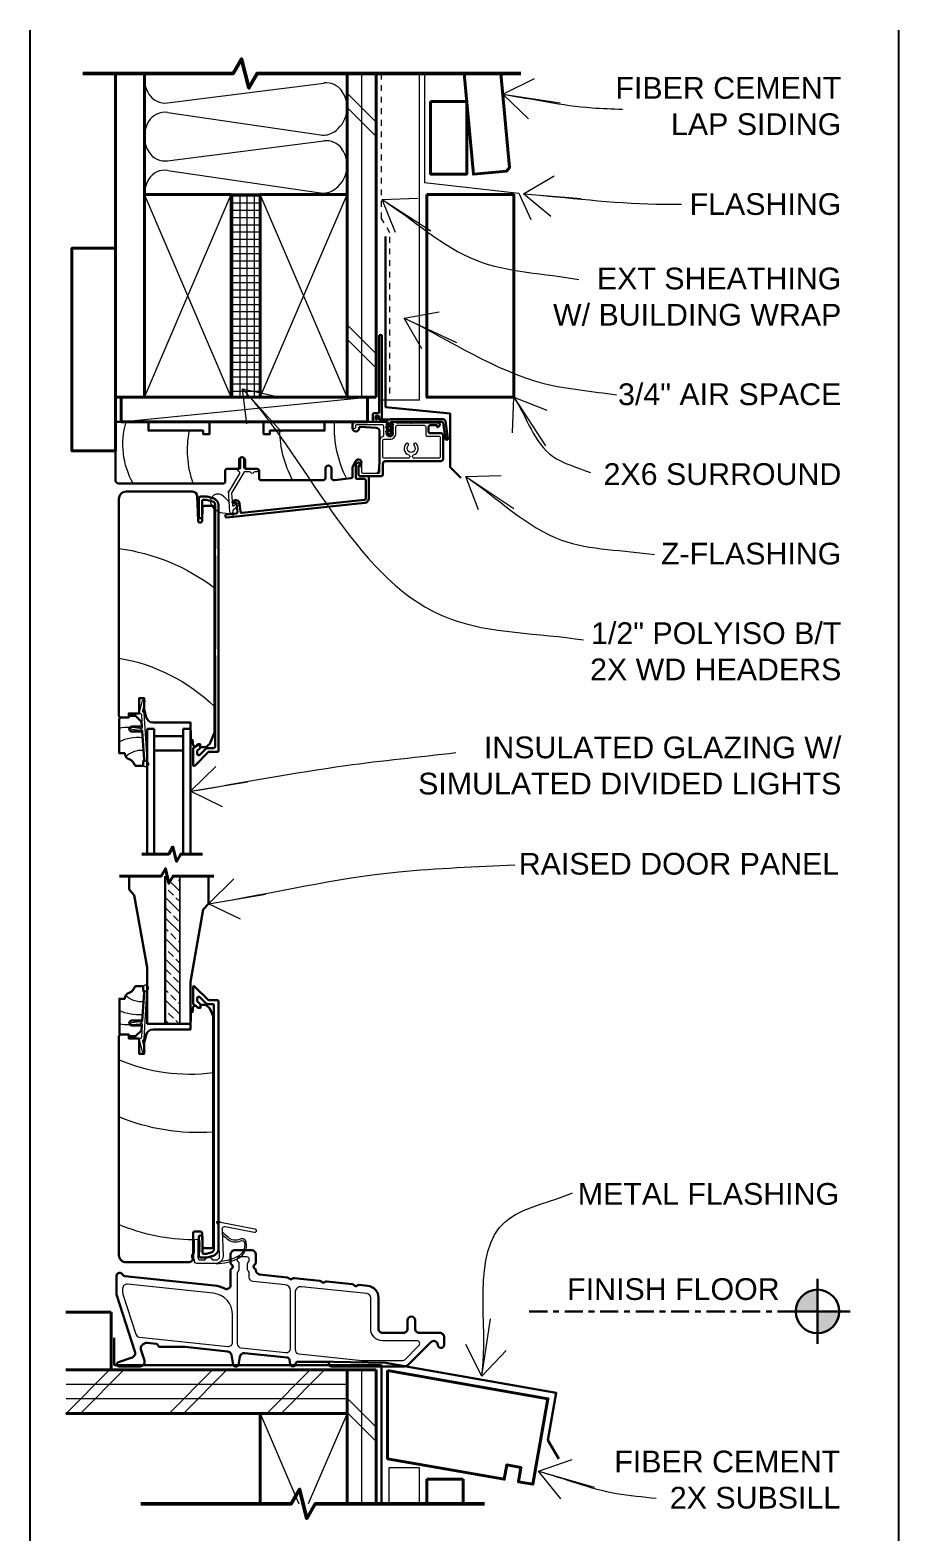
# Model space of a CAD drawing. Header units: inches. Extents: x -4969 to 16721, y 2489 to 24693.
# Drawn here: x 5220 to 5235, y 3840.95 to 3866.87 of the extents above; entities that cross this region are included whole.
import ezdxf

# ---------------------------------------------------------------- set-up
doc = ezdxf.new("R2010")
doc.units = ezdxf.units.IN
doc.header["$MEASUREMENT"] = 0
doc.linetypes.add('CENTER', pattern=[2, 1.25, -0.25, 0.25, -0.25])
doc.linetypes.add('HIDDEN', pattern=[0.375, 0.25, -0.125])
doc.layers.get('0').update_dxf_attribs({"lineweight": 5})
doc.layers.add('0-NPLT', color=1, linetype='Continuous', plot=False)
for name, color, linetype, lineweight in [('1', 1, 'Continuous', 9), ('2', 6, 'Continuous', 20), ('3', 3, 'Continuous', 30), ('4', 2, 'Continuous', 40), ('5', 4, 'Continuous', 50), ('A-TEXTx', 7, 'Continuous', 20)]:
    doc.layers.add(name, color=color, linetype=linetype, lineweight=lineweight)
doc.styles.get("Standard").update_dxf_attribs({"font": 'Arial.ttf'})
doc.dimstyles.get("Standard").update_dxf_attribs({"dimtxt": 3, "dimasz": 2, "dimexe": 0.03125, "dimexo": 0.0625, "dimgap": 0.03125, "dimtad": 0, "dimtoh": 1, "dimdec": 4, "dimlfac": 0.99985, "dimzin": 0, "dimdsep": 46, "dimlunit": 4, "dimtxsty": 'Standard', "dimblk": 'ARCHTICK', "dimblk1": 'ARCHTICK', "dimblk2": 'ARCHTICK', "dimcen": 0.09, "dimclrt": 256, "dimadec": 0, "dimazin": 0, "dimtfac": 1, "dimtdec": 4, "dimtofl": 0, "dimtmove": 0, "dimatfit": 3, "dimfxl": 1, "dimtolj": 1, "dimtzin": 0, "dimarcsym": 0})

# ---------------------------------------------------------------- blocks, each defined once
blk = doc.blocks.new('DOOR sill marvin')
at = {"layer": '1'}
for p, q in [((5209.654, 4525.928), (5209.654, 4528.48)), ((5209.654, 4528.216), (5209.904, 4528.466)), ((5209.654, 4528.393), (5209.675, 4528.413)), ((5209.719, 4528.458), (5209.742, 4528.48)), ((5209.763, 4528.148), (5209.852, 4528.237)), ((5209.896, 4528.281), (5209.904, 4528.289)), ((5209.654, 4527.862), (5209.904, 4528.112)), ((5209.654, 4528.039), (5209.719, 4528.104)), ((5209.654, 4527.509), (5209.904, 4527.758)), ((5209.675, 4527.706), (5209.763, 4527.795)), ((5209.808, 4527.839), (5209.896, 4527.927)), ((5209.719, 4527.397), (5209.808, 4527.485)), ((5209.852, 4527.529), (5209.904, 4527.582)), ((5209.654, 4527.155), (5209.904, 4527.405)), ((5209.654, 4527.332), (5209.675, 4527.353)), ((5209.896, 4527.22), (5209.904, 4527.228)), ((5209.654, 4526.802), (5209.904, 4527.051)), ((5209.654, 4526.978), (5209.719, 4527.043)), ((5209.763, 4527.088), (5209.852, 4527.176)), ((5209.654, 4526.448), (5209.904, 4526.698)), ((5209.675, 4526.646), (5209.763, 4526.734)), ((5209.808, 4526.778), (5209.896, 4526.867)), ((5209.719, 4526.336), (5209.808, 4526.425)), ((5209.852, 4526.469), (5209.904, 4526.521)), ((5209.654, 4526.095), (5209.904, 4526.344)), ((5209.654, 4526.271), (5209.675, 4526.292)), ((5209.896, 4526.159), (5209.904, 4526.167)), ((5209.664, 4525.928), (5209.719, 4525.983)), ((5209.763, 4526.027), (5209.852, 4526.115)), ((5209.841, 4525.928), (5209.904, 4525.991))]:
    blk.add_line(p, q, dxfattribs=at)
for points in [[(5210.264, 4526.501), (5210.265, 4526.476, 1), (5210.225, 4526.474), (5210.224, 4526.498, -4.791288)], [(5209.026, 4521.792, -0.117027), (5208.641, 4521.883, -0.332154), (5208.505, 4522.155, -0.492199), (5208.611, 4522.21, 0.307207), (5208.818, 4522.243, -0.026721), (5208.921, 4522.33), (5208.919, 4522.28, 0.063854), (5208.839, 4522.222, -0.307207), (5208.599, 4522.183, 0.492199), (5208.535, 4522.15, 0.332154), (5208.655, 4521.91, 0.09131), (5208.942, 4521.826, 0.196232)]]:
    blk.add_lwpolyline(points, format="xyb", close=True, dxfattribs=at)
blk.add_lwpolyline([(5210.225, 4526.476, 0.020613), (5210.225, 4526.474), (5210.272, 4525.667, 0.329867), (5210.287, 4525.648), (5210.286, 4525.649, -0.381102), (5210.299, 4525.625), (5210.259, 4525.46, 1), (5210.298, 4525.451), (5210.347, 4525.654, 0.414214), (5210.332, 4525.678), (5210.326, 4525.68, -0.329867), (5210.31, 4525.698), (5210.298, 4525.915, -0.688575), (5210.332, 4525.931, 0.168246), (5210.344, 4525.925), (5210.474, 4525.91, 1), (5210.478, 4525.95), (5210.341, 4525.966, 0.195629), (5210.326, 4525.962, -0.602499), (5210.294, 4525.976), (5210.265, 4526.476, 0.020613), (5210.265, 4526.478), (5210.265, 4526.476)], format="xyb", dxfattribs=at)
for centre, radius, start, end in [((5210.312, 4526.708), 0.401, 265.1173, 313.3381), ((5210.366, 4526.84), 0.758, 264.5759, 295.8728), ((5210.566, 4526.368), 0.459, 263.1452, 286.5309), ((5209.484, 4528.157), 3.102, 262.5025, 293.1599), ((5209.329, 4527.672), 3.622, 266.0575, 292.3252), ((5209.404, 4525.548), 3.348, 270.3199, 292.8616)]:
    blk.add_arc(centre, radius, start, end, dxfattribs=at)
at = {"layer": '2'}
for p, q in [((5209.654, 4528.48), (5209.654, 4525.928)), ((5209.904, 4528.48), (5209.904, 4525.928))]:
    blk.add_line(p, q, dxfattribs=at)
for points in [[(5208.356, 4522.387, 1), (5208.367, 4522.328), (5208.869, 4522.426, -0.482343), (5208.922, 4522.38), (5208.906, 4521.916, 0.424475), (5209.026, 4521.792), (5209.356, 4521.792, 0.414214), (5209.401, 4521.837), (5209.401, 4521.853, -0.267949), (5209.406, 4521.861), (5209.441, 4521.882, 0.267949), (5209.446, 4521.89), (5209.446, 4521.94, 0.267949), (5209.441, 4521.949), (5209.406, 4521.969, -0.267949), (5209.401, 4521.978), (5209.401, 4522.183, 1), (5209.341, 4522.183), (5209.341, 4521.897, -0.414214), (5209.296, 4521.852), (5209.222, 4521.852, -0.311952), (5209.212, 4521.858, 0.691164), (5209.095, 4521.858, -0.311952), (5209.086, 4521.852), (5209.026, 4521.852, -0.424475), (5208.966, 4521.914), (5208.986, 4522.472), (5208.985, 4522.454), (5209.015, 4522.498, 0.668179), (5209.005, 4522.514), (5208.95, 4522.503, -0.482343), (5208.986, 4522.472, 0.482343), (5208.95, 4522.503)], [(5208.661, 4521.866), (5208.661, 4521.847, -0.222434), (5208.646, 4521.817, 0.222434), (5208.632, 4521.786), (5208.632, 4521.689, 0.222434), (5208.646, 4521.658, -0.222434), (5208.661, 4521.627), (5208.661, 4520.409, -0.383864), (5208.594, 4520.335), (5207.824, 4520.254, -0.445229), (5207.741, 4520.329), (5207.741, 4521.321, -0.383864), (5207.831, 4521.42), (5208.386, 4521.479, 0.383864), (5208.453, 4521.553), (5208.453, 4521.627, -0.222434), (5208.468, 4521.658, 0.222434), (5208.482, 4521.689), (5208.482, 4521.786, 0.222434), (5208.468, 4521.817, -0.222434), (5208.453, 4521.847), (5208.453, 4521.866, -0.414214), (5208.493, 4521.906), (5208.621, 4521.906, -0.414214)], [(5207.661, 4521.291), (5207.661, 4520.304, -0.383864), (5207.594, 4520.23), (5206.51, 4520.116), (5205.804, 4520.116, -0.198912), (5205.768, 4520.131), (5205.526, 4520.373, -0.668179), (5205.561, 4520.458), (5206.152, 4520.458, 0.414214), (5206.357, 4520.663), (5206.357, 4521.198, -0.383864), (5206.424, 4521.272), (5207.551, 4521.391, -0.445229)], [(5209.077, 4521.278), (5210.557, 4521.434, -0.445229), (5210.639, 4521.359), (5210.639, 4521.282, -0.078702), (5210.636, 4521.259), (5210.412, 4520.571, -0.296213), (5210.349, 4520.519), (5208.824, 4520.359, -0.445229), (5208.741, 4520.434), (5208.741, 4520.905, -0.383864)]]:
    blk.add_lwpolyline(points, format="xyb", close=True, dxfattribs=at)
at = {"layer": '3'}
for p, q in [((5209.155, 4527.998), (5209.155, 4528.48)), ((5209.904, 4525.928), (5209.904, 4528.48)), ((5210.529, 4528.245), (5210.438, 4528.151)), ((5210.529, 4528.48), (5210.529, 4528.245)), ((5209.249, 4527.904), (5209.155, 4527.998)), ((5210.438, 4528.151), (5210.218, 4526.902)), ((5209.467, 4526.655), (5209.249, 4527.904)), ((5210.218, 4526.902), (5210.218, 4525.928)), ((5209.467, 4525.928), (5209.467, 4526.655)), ((5209.654, 4525.928), (5209.467, 4525.928)), ((5209.904, 4525.928), (5209.654, 4525.928)), ((5210.218, 4525.928), (5209.904, 4525.928))]:
    blk.add_line(p, q, dxfattribs=at)
for points in [[(5209.063, 4524.537), (5209.063, 4526.243, -0.414214), (5209.09, 4526.27), (5209.165, 4526.27, 0.098491), (5209.189, 4526.275, 0.096914), (5209.21, 4526.289), (5209.307, 4526.386, -0.668179), (5209.353, 4526.367), (5209.353, 4526.33, -0.198912), (5209.345, 4526.311), (5209.303, 4526.269, 0.198912), (5209.298, 4526.258), (5209.298, 4526.22, 0.271292), (5209.306, 4526.206, 0.26128), (5209.322, 4526.206), (5209.41, 4526.26, 0.26128), (5209.423, 4526.283), (5209.423, 4526.563, 0.668179), (5209.396, 4526.574), (5209.157, 4526.335), (5209.001, 4526.335, 0.414214), (5208.985, 4526.319), (5208.985, 4524.537)], [(5210.704, 4524.537), (5210.704, 4525.723, 0.213687), (5210.657, 4525.744), (5210.532, 4525.744), (5210.532, 4525.674), (5210.353, 4525.674), (5210.353, 4525.408), (5210.268, 4525.408), (5210.268, 4525.605), (5210.236, 4525.734, 0.344328), (5210.115, 4525.829), (5209.47, 4525.829), (5209.461, 4526.11), (5209.429, 4526.142), (5209.426, 4526.205, 0.773434), (5209.356, 4526.221, -0.281456), (5209.329, 4526.204), (5209.298, 4526.204), (5209.298, 4526.254), (5209.204, 4526.254), (5209.135, 4526.195), (5209.079, 4526.062), (5209.079, 4524.537)], [(5208.985, 4524.537), (5208.985, 4522.047, 0.339454), (5209.078, 4521.926), (5209.186, 4521.897), (5209.295, 4521.897, 0.414214), (5209.322, 4521.924), (5209.322, 4521.99), (5209.312, 4522), (5209.322, 4522.01), (5209.312, 4522.02), (5209.322, 4522.03), (5209.312, 4522.04), (5209.322, 4522.05), (5209.312, 4522.06), (5209.322, 4522.07), (5209.312, 4522.08), (5209.322, 4522.09), (5209.312, 4522.1), (5209.322, 4522.11), (5209.312, 4522.12), (5209.322, 4522.13), (5209.312, 4522.14), (5209.322, 4522.15), (5209.312, 4522.16), (5209.322, 4522.17), (5209.312, 4522.18), (5209.322, 4522.19), (5209.322, 4522.256, 0.414214), (5209.306, 4522.272), (5209.278, 4522.272, 0.414214), (5209.262, 4522.256), (5209.262, 4521.984, -0.414214), (5209.235, 4521.957), (5209.194, 4521.957), (5209.11, 4521.98, -0.339454), (5209.063, 4522.041), (5209.063, 4524.537)], [(5209.079, 4524.537), (5209.079, 4522.087, 0.414214), (5209.11, 4522.056), (5209.229, 4522.056, 0.404026), (5209.26, 4522.086), (5209.268, 4522.316, -0.404026), (5209.299, 4522.346), (5209.391, 4522.346, -0.414214), (5209.422, 4522.315), (5209.422, 4521.89, 0.414214), (5209.5, 4521.812), (5210.579, 4521.812, 0.414214), (5210.704, 4521.937), (5210.704, 4524.537)]]:
    blk.add_lwpolyline(points, format="xyb", dxfattribs=at)
for points in [[(5210.649, 4525.744, 0.216043), (5210.696, 4525.765), (5210.696, 4526.36), (5210.603, 4526.36, 0.328318), (5210.526, 4526.465, -0.213304), (5210.429, 4526.566, 0.316251), (5210.41, 4526.579), (5210.284, 4526.579), (5210.284, 4526.507, -0.188551), (5210.276, 4526.486, 0.206686), (5210.267, 4526.463), (5210.301, 4525.985), (5210.482, 4525.985, -1), (5210.482, 4525.9), (5210.307, 4525.9), (5210.313, 4525.815), (5210.415, 4525.713), (5210.532, 4525.713), (5210.532, 4525.744)], [(5208.696, 4522.021), (5208.418, 4522.021, 0.414214), (5208.338, 4521.941), (5208.338, 4521.807, 0.267949), (5208.361, 4521.768, -0.57735), (5208.361, 4521.707, 0.258166), (5208.338, 4521.67, -0.373402), (5208.276, 4521.603), (5207.797, 4521.552, 0.21488), (5207.765, 4521.534, -0.450564), (5207.713, 4521.528, 0.21488), (5207.678, 4521.54), (5207.236, 4521.493, 0.21488), (5207.204, 4521.475, -0.450564), (5207.152, 4521.469, 0.21488), (5207.117, 4521.481), (5206.675, 4521.434, 0.21488), (5206.643, 4521.416, -0.450564), (5206.591, 4521.41, 0.21488), (5206.556, 4521.422), (5206.41, 4521.407, 0.383864), (5206.222, 4521.198), (5206.222, 4520.663, -0.414214), (5206.152, 4520.593), (5205.793, 4520.593, -0.414214), (5205.723, 4520.663), (5205.723, 4520.808, 1), (5205.588, 4520.808), (5205.588, 4520.663, -0.414214), (5205.518, 4520.593), (5205.168, 4520.593, 0.414214), (5205.088, 4520.513), (5205.088, 4520.388, 0.980192), (5205.198, 4520.386, -0.653806), (5205.318, 4520.433), (5205.708, 4520.043, 0.198912), (5205.773, 4520.016), (5207.035, 4520.016, 0.406535), (5207.075, 4520.055, -0.406535), (5207.115, 4520.094), (5207.615, 4520.094, -0.406535), (5207.655, 4520.055, 0.451101), (5207.701, 4520.016, 0.407212), (5207.747, 4520.049), (5207.761, 4520.133, -0.334595), (5207.797, 4520.166), (5208.534, 4520.243, -0.39391), (5208.616, 4520.182), (5208.641, 4520.042, 0.36397), (5208.672, 4520.016), (5208.699, 4520.016, 0.36397), (5208.731, 4520.042), (5208.761, 4520.212, -0.334595), (5208.827, 4520.274), (5209.559, 4520.351), (5209.989, 4520.351, 0.316201), (5210.027, 4520.377, -0.287633), (5210.06, 4520.404), (5210.215, 4520.42, -0.542956), (5210.321, 4520.289), (5210.264, 4520.114, 0.509525), (5210.335, 4520.016), (5210.701, 4520.016, 0.854081), (5210.713, 4520.089), (5210.49, 4520.162, -0.198912), (5210.431, 4520.211, -0.198912), (5210.426, 4520.274), (5210.741, 4521.241, 0.078702), (5210.744, 4521.266), (5210.744, 4521.576, 0.7981), (5210.64, 4521.6, -0.260357), (5210.604, 4521.574), (5209.062, 4521.412, 0.09516), (5208.878, 4521.357, -0.564297), (5208.776, 4521.418), (5208.776, 4521.668, 0.267949), (5208.753, 4521.707, -0.57735), (5208.753, 4521.768, 0.267949), (5208.776, 4521.807), (5208.776, 4521.941, 0.414214)]]:
    blk.add_lwpolyline(points, format="xyb", close=True, dxfattribs=at)
blk = doc.blocks.new('DOOR header marvin')
at = {"layer": '1'}
for points in [[(5206.562, 4548.096, 0.57735), (5206.547, 4548.104), (5206.524, 4548.091, 0.267949), (5206.512, 4548.07)], [(5210.474, 4543.597), (5210.34, 4543.581, 0.168246), (5210.328, 4543.576, -0.688575), (5210.294, 4543.591), (5210.307, 4543.808, -0.329867), (5210.322, 4543.826), (5210.329, 4543.828, 0.414214), (5210.343, 4543.852), (5210.294, 4544.056, 1), (5210.255, 4544.046), (5210.295, 4543.881, -0.381102), (5210.283, 4543.858), (5210.283, 4543.858, 0.329867), (5210.268, 4543.84), (5210.221, 4543.032, 0.020613), (5210.221, 4543.031)], [(5210.261, 4543.03), (5210.261, 4543.029, 0.020613), (5210.262, 4543.03), (5210.29, 4543.53, -0.602499), (5210.323, 4543.545, 0.195629), (5210.337, 4543.541), (5210.475, 4543.557, 1), (5210.47, 4543.597)]]:
    blk.add_lwpolyline(points, format="xyb", dxfattribs=at)
blk.add_lwpolyline([(5210.26, 4543.006), (5210.261, 4543.03, -1), (5210.222, 4543.032), (5210.221, 4543.031), (5210.22, 4543.008, 4.791288)], format="xyb", close=True, dxfattribs=at)
for centre, radius, start, end in [((5205.061, 4548.764), 1.919, 332.728, 3.0217), ((5206.08, 4548.739), 1.843, 331.606, 359.2515), ((5207.818, 4548.374), 1.698, 340.3434, 11.5906), ((5209.261, 4548.477), 1.37, 330.5087, 16.4415), ((5211.157, 4543.234), 3.477, 97.5482, 127.2696), ((5211.218, 4541.72), 3.112, 99.5634, 134.1075), ((5210.562, 4543.139), 0.459, 73.4691, 96.8548), ((5210.362, 4542.666), 0.758, 64.1272, 95.4241), ((5210.309, 4542.799), 0.401, 46.6619, 94.8827)]:
    blk.add_arc(centre, radius, start, end, dxfattribs=at)
at = {"layer": '2'}
blk.add_lwpolyline([(5205.919, 4548.783, 0.414214), (5205.894, 4548.808), (5205.429, 4548.808, 0.414214), (5205.404, 4548.783), (5205.404, 4548.645, -0.414214), (5205.379, 4548.62), (5205.179, 4548.62, 0.414214), (5205.154, 4548.595), (5205.154, 4548.265, 0.414214), (5205.179, 4548.24), (5205.605, 4548.24, 0.414214), (5205.63, 4548.265), (5205.63, 4548.271, 0.315168), (5205.614, 4548.295, -0.547927), (5205.569, 4548.494, -1), (5205.605, 4548.458, 2.408577), (5205.705, 4548.458, -1), (5205.741, 4548.494, -0.547927), (5205.696, 4548.295, 0.315168), (5205.68, 4548.271), (5205.68, 4548.265, 0.414214), (5205.705, 4548.24), (5206.12, 4548.24, 0.414214), (5206.145, 4548.265), (5206.145, 4548.543, 0.414214), (5206.12, 4548.568), (5206.024, 4548.568, -0.414214), (5205.919, 4548.673)], format="xyb", close=True, dxfattribs=at)
for points in [[(5206.512, 4548.162), (5206.512, 4548.006, -0.414214), (5206.487, 4547.981), (5206.22, 4547.981, -0.414214), (5206.195, 4548.006), (5206.195, 4548.543, 0.31589), (5206.145, 4548.613, -0.31589), (5206.129, 4548.637), (5206.129, 4548.793, -0.414214), (5206.154, 4548.818), (5206.592, 4548.818, -0.414214), (5206.617, 4548.793), (5206.617, 4548.772, 1), (5206.667, 4548.772)], [(5208.521, 4548.055, 0.414214), (5208.546, 4548.08), (5208.546, 4548.226)], [(5208.804, 4547.633, 0.151687), (5208.793, 4547.676), (5208.613, 4547.975, -0.510798), (5208.626, 4548.005, 0.894123), (5208.621, 4548.055, -0.414214), (5208.596, 4548.08), (5208.596, 4548.226)], [(5208.321, 4548.055, 1), (5208.321, 4548.005), (5208.352, 4548.005, -0.298217), (5208.375, 4547.99, 0.654654), (5208.42, 4547.99, -0.298217), (5208.443, 4548.005), (5208.523, 4548.005, -0.263144), (5208.545, 4547.992), (5208.751, 4547.65, -0.151687), (5208.754, 4547.636), (5208.742, 4547.429, -0.614608), (5208.717, 4547.418), (5208.665, 4547.462, 1), (5208.633, 4547.423), (5208.726, 4547.345, -0.238691), (5208.735, 4547.325), (5208.734, 4547.311, 1), (5208.784, 4547.308), (5208.807, 4547.678)], [(5208.745, 4547.289, 0.390559), (5208.738, 4547.288), (5208.724, 4547.271, 1), (5208.739, 4547.258), (5208.751, 4547.272, -0.193018), (5208.754, 4547.274), (5208.904, 4547.291, 0.280166), (5209.108, 4547.449, 0.819918), (5208.893, 4547.584), (5208.804, 4547.491, -0.700208), (5208.796, 4547.495)]]:
    blk.add_lwpolyline(points, format="xyb", dxfattribs=at)
at = {"layer": '3'}
for p, q in [((5209.464, 4543.568), (5209.589, 4543.568)), ((5209.464, 4543.568), (5209.464, 4541.411)), ((5209.589, 4543.568), (5209.589, 4541.411)), ((5210.089, 4543.568), (5210.214, 4543.568)), ((5210.089, 4543.568), (5210.089, 4541.411)), ((5210.214, 4543.568), (5210.214, 4541.411)), ((5210.089, 4543.443), (5209.589, 4543.443)), ((5210.089, 4543.193), (5209.589, 4543.193))]:
    blk.add_line(p, q, dxfattribs=at)
for points in [[(5206.013, 4548.913), (5205.105, 4548.913, 0.373886), (5205.065, 4548.878), (5205.023, 4548.579, 0.996678), (5205.063, 4548.574), (5205.104, 4548.851, -0.371985), (5205.124, 4548.868), (5205.993, 4548.868, -0.414214), (5206.013, 4548.848), (5206.013, 4548.773), (5205.994, 4548.787, 0.999976), (5205.982, 4548.77), (5206.013, 4548.745), (5206.013, 4548.693), (5205.994, 4548.707, 1.000062), (5205.982, 4548.69), (5206.013, 4548.669), (5206.013, 4548.665, 1), (5206.053, 4548.665), (5206.053, 4548.669), (5206.084, 4548.69, 0.999976), (5206.072, 4548.707), (5206.053, 4548.693), (5206.053, 4548.749), (5206.084, 4548.77, 0.999976), (5206.072, 4548.787), (5206.053, 4548.773), (5206.053, 4548.848, -0.414214), (5206.073, 4548.868), (5206.277, 4548.868, 0.435034), (5206.318, 4548.912), (5206.318, 4548.996, 0.418378), (5206.296, 4549.018), (5206.23, 4549.018, -0.42655), (5206.208, 4549.04), (5206.208, 4550.345, 1), (5206.163, 4550.345), (5206.163, 4548.918), (5206.178, 4548.909), (5206.203, 4548.924), (5206.208, 4548.932), (5206.208, 4548.951, -0.359982), (5206.227, 4548.973), (5206.253, 4548.973, -0.356392), (5206.273, 4548.952), (5206.273, 4548.918), (5206.263, 4548.908), (5206.248, 4548.908), (5206.248, 4548.958), (5206.233, 4548.966), (5206.213, 4548.955, 0.267308), (5206.208, 4548.932), (5206.208, 4548.908), (5206.013, 4548.908)], [(5210.646, 4543.763, -0.216043), (5210.693, 4543.741), (5210.693, 4543.146), (5210.599, 4543.146, -0.328318), (5210.522, 4543.042, 0.213304), (5210.425, 4542.941, -0.316251), (5210.406, 4542.928), (5210.28, 4542.928), (5210.28, 4542.999, 0.188551), (5210.272, 4543.021, -0.206686), (5210.264, 4543.044), (5210.297, 4543.521), (5210.478, 4543.521, 1), (5210.478, 4543.606), (5210.303, 4543.606), (5210.309, 4543.691), (5210.411, 4543.794), (5210.529, 4543.794), (5210.529, 4543.763)]]:
    blk.add_lwpolyline(points, format="xyb", close=True, dxfattribs=at)
for points in [[(5206.667, 4548.818, 0.414214), (5206.617, 4548.868), (5206.099, 4548.868, 0.215294), (5206.087, 4548.862), (5206.073, 4548.846, 0.403861), (5206.074, 4548.824, -0.430124), (5206.074, 4548.8, 0.429917), (5206.074, 4548.777, -0.429917), (5206.074, 4548.754, 0.429917), (5206.074, 4548.731, -0.429917), (5206.074, 4548.707, 0.429917), (5206.074, 4548.684, -0.20585), (5206.079, 4548.673, -1), (5205.969, 4548.673, -0.20585), (5205.973, 4548.684, 0.429917), (5205.973, 4548.707, -0.429917), (5205.973, 4548.731, 0.429917), (5205.973, 4548.754, -0.429917), (5205.973, 4548.777, 0.429917), (5205.973, 4548.8, -0.430124), (5205.973, 4548.824, 0.403861), (5205.975, 4548.846), (5205.96, 4548.862, 0.215294), (5205.948, 4548.868), (5205.919, 4548.868), (5205.919, 4548.858), (5205.665, 4548.858, -1), (5205.645, 4548.858), (5205.197, 4548.858, 0.676155), (5205.171, 4548.792), (5205.193, 4548.776, 0.618819), (5205.209, 4548.784), (5205.209, 4548.808), (5205.329, 4548.808, -0.414214), (5205.354, 4548.783), (5205.354, 4548.695, -0.414214), (5205.329, 4548.67), (5205.142, 4548.67, 0.414214), (5205.104, 4548.632), (5205.104, 4548.227, 0.414214), (5205.142, 4548.19), (5206.095, 4548.19, -0.414214), (5206.145, 4548.14), (5206.145, 4547.956, 0.414214), (5206.17, 4547.931), (5206.537, 4547.931, 0.414214), (5206.562, 4547.956)], [(5208.49, 4548.055, 0.414214), (5208.521, 4548.086), (5208.521, 4548.205, -1), (5208.626, 4548.205), (5208.626, 4548.086, 0.414214), (5208.657, 4548.055), (5208.835, 4548.055, -0.414214), (5208.866, 4548.024), (5208.866, 4547.834, 0.414214), (5208.897, 4547.803), (5210.699, 4547.803, 0.414214), (5210.761, 4547.865), (5210.761, 4548.865), (5210.191, 4548.865), (5210.191, 4548.715), (5209.246, 4548.715), (5209.246, 4548.655), (5209.136, 4548.655), (5209.136, 4548.865), (5208.204, 4548.865), (5208.204, 4548.655), (5208.094, 4548.655), (5208.094, 4548.715), (5207.149, 4548.715), (5207.149, 4548.865), (5206.667, 4548.865), (5206.667, 4548.759, -1), (5206.555, 4548.759), (5206.555, 4548.763, 0.431578), (5206.538, 4548.779), (5206.257, 4548.762, 0.39706), (5206.199, 4548.7), (5206.199, 4548.178, 0.02182), (5206.199, 4548.172), (5206.213, 4548.009, 0.388879), (5206.244, 4547.981)], [(5208.521, 4548.055), (5208.312, 4548.055, 0.414214), (5208.281, 4548.024), (5208.281, 4547.894, -0.414214), (5208.25, 4547.863), (5207.166, 4547.863, -0.414214), (5207.135, 4547.894), (5207.135, 4548.06, 1), (5207.03, 4548.06), (5207.03, 4547.894, -0.414214), (5206.998, 4547.863), (5206.977, 4547.863, -0.026186), (5206.974, 4547.863), (5206.695, 4547.892, -0.383864), (5206.668, 4547.923), (5206.668, 4548.071, 0.108103), (5206.665, 4548.084), (5206.618, 4548.185, 0.804886), (5206.512, 4548.162)], [(5206.412, 4547.931, 0.414214), (5206.387, 4547.906), (5206.387, 4547.543, 0.383864), (5206.454, 4547.468), (5208.838, 4547.217, 1), (5208.843, 4547.267), (5208.675, 4547.285, -0.414214), (5208.653, 4547.312), (5208.668, 4547.454, -0.69108), (5208.713, 4547.466, 1.0874), (5208.736, 4547.485), (5208.724, 4547.497, 0.630953), (5208.618, 4547.459), (5208.603, 4547.318, -0.414214), (5208.576, 4547.295), (5206.459, 4547.518, -0.383864), (5206.437, 4547.543), (5206.437, 4547.856, -0.414214), (5206.462, 4547.881), (5206.587, 4547.881, 0.414214), (5206.612, 4547.906), (5206.612, 4548.11, 0.273442), (5206.58, 4548.163, 0.333757), (5206.551, 4548.158), (5206.529, 4548.137, 0.668179), (5206.537, 4548.12), (5206.552, 4548.12, -0.414214), (5206.562, 4548.11), (5206.562, 4547.956)], [(5209.295, 4543.303), (5209.295, 4543.249, 0.198912), (5209.299, 4543.237), (5209.342, 4543.195, -0.198912), (5209.35, 4543.176), (5209.35, 4543.139, -0.668179), (5209.304, 4543.12), (5209.206, 4543.218, 0.198912), (5209.162, 4543.236), (5209.064, 4543.236, -0.414214), (5209.037, 4543.263), (5209.037, 4544.823), (5209.045, 4544.823), (5209.045, 4544.948), (5209.037, 4544.948), (5209.037, 4546.554), (5209.045, 4546.554), (5209.045, 4546.679), (5209.037, 4546.679), (5209.037, 4547.432, -0.339454), (5209.083, 4547.493), (5209.19, 4547.522), (5209.237, 4547.522, -0.414214), (5209.264, 4547.495), (5209.264, 4547.218, 0.414214), (5209.28, 4547.202), (5209.303, 4547.202, 0.414214), (5209.319, 4547.218), (5209.319, 4547.55, 0.414214), (5209.292, 4547.577), (5209.183, 4547.577), (5209.074, 4547.548, 0.339454), (5208.982, 4547.427), (5208.982, 4543.187, 0.414214), (5208.998, 4543.171), (5209.154, 4543.171), (5209.392, 4542.932, 0.668179), (5209.42, 4542.944), (5209.42, 4543.224, 0.26128), (5209.407, 4543.247), (5209.319, 4543.3, 0.58569), (5209.295, 4543.287)], [(5209.295, 4543.303), (5209.325, 4543.303, -0.281456), (5209.353, 4543.286, 0.773434), (5209.423, 4543.301), (5209.425, 4543.365), (5209.457, 4543.397), (5209.467, 4543.678), (5210.111, 4543.678, 0.344328), (5210.232, 4543.772), (5210.265, 4543.902), (5210.265, 4544.099), (5210.35, 4544.099), (5210.35, 4543.833), (5210.529, 4543.833), (5210.529, 4543.763), (5210.654, 4543.763, 0.213687), (5210.701, 4543.784), (5210.701, 4547.537, 0.414214), (5210.576, 4547.662), (5209.427, 4547.662, 0.404026), (5209.349, 4547.586), (5209.334, 4547.158, -0.404026), (5209.303, 4547.128), (5209.294, 4547.128, -0.404026), (5209.263, 4547.158), (5209.255, 4547.388, 0.404026), (5209.224, 4547.418), (5209.083, 4547.418, 0.414214), (5209.052, 4547.387), (5209.052, 4543.503), (5209.131, 4543.311), (5209.201, 4543.253), (5209.295, 4543.253)]]:
    blk.add_lwpolyline(points, format="xyb", dxfattribs=at)
blk = doc.blocks.new('BATT Insulation 3.5 INCH')
at = {"layer": '1', "lineweight": 5}
for p, q in [((5135.376, 4545.107), (5138.072, 4545.45)), ((5135.381, 4544.942), (5138.018, 4544.555))]:
    blk.add_line(p, q, dxfattribs=at)
for centre, radius, start, end in [((5135.476, 4545.525), 0.5, 180, 212.078), ((5138.114, 4545.121), 0.333, 34.6182, 97.2678), ((5135.334, 4545.437), 0.333, 212.078, 277.2678), ((5137.976, 4545.025), 0.5, 302.5735, 34.6182), ((5135.333, 4544.613), 0.333, 81.6579, 148.5142), ((5135.476, 4544.525), 0.5, 148.5142, 180), ((5138.066, 4544.884), 0.333, 261.6579, 302.5735)]:
    blk.add_arc(centre, radius, start, end, dxfattribs=at)
blk = doc.blocks.new('Point')
at = {"lineweight": 0, "ltscale": 0.1}
h = blk.add_hatch(color=256, dxfattribs=at)
h.dxf.hatch_style = 1
h.paths.add_polyline_path([(-3.2903, 4.1654, 0.414214), (-3.3528, 4.1029), (-3.2903, 4.1029)])
h.paths.add_polyline_path([(-3.2903, 4.1029), (-3.2903, 4.0404, 0.414214), (-3.2278, 4.1029)])
at = {"layer": '3', "ltscale": 0.1}
for q in [(-3.2903, 4.1966), (-3.384, 4.1029), (-3.1965, 4.1029), (-3.2903, 4.0091)]:
    blk.add_line((-3.2903, 4.1029), q, dxfattribs=at)
blk.add_circle((-3.2903, 4.1029), 0.0625, dxfattribs=at)
blk = doc.blocks.new('_ArchTick')
at = {"color": 0, "linetype": 'ByBlock', "lineweight": 0, "const_width": 0.15}
blk.add_lwpolyline([(-0.5, -0.5), (0.5, 0.5)], dxfattribs=at)

msp = doc.modelspace()

# ---------------------------------------------------------------- hatches: boundary and pattern name
at = {"layer": '1', "ltscale": 0.25}
h = msp.add_hatch(dxfattribs=at)
h.set_pattern_fill('ANSI37', color=256, angle=45, style=0)
h.set_pattern_definition([(90, (4869, 1078.38685), (-0.125, 0), []), (180, (4869, 1078.38685), (0, -0.125), [])])
h.paths.add_polyline_path([(5223.9734483, 3860.5326651), (5223.9734483, 3864.0326651), (5223.4734483, 3864.0326651), (5223.4734483, 3860.5326651)])

# ---------------------------------------------------------------- linework, layer by layer
at = {"layer": '0-NPLT', "ltscale": 0.25}
for p, q in [((5220.0000785, 3824.8717732), (5220.0000785, 3866.8717732)), ((5235.0000785, 3824.8717732), (5235.0000785, 3866.8717732))]:
    msp.add_line(p, q, dxfattribs=at)
at = {"layer": '1'}
for p, q in [((5225.723195, 3866.1217732), (5225.7234483, 3860.5326651)), ((5226.7234483, 3860.4845107), (5226.7234483, 3866.1217732)), ((5225.9732465, 3865.284297), (5225.4732196, 3865.7842701)), ((5225.97326, 3865.034297), (5225.4732331, 3865.5342701)), ((5221.9734483, 3860.5326651), (5223.4734483, 3864.0326651)), ((5223.4734483, 3860.5326651), (5221.9734483, 3864.0326651)), ((5223.9734483, 3860.5326651), (5225.4734483, 3864.0326651)), ((5225.4734483, 3860.5326651), (5223.9734483, 3864.0326651)), ((5225.9734617, 3861.284297), (5225.4734348, 3861.7842701)), ((5225.9734752, 3861.034297), (5225.4734483, 3861.5342701)), ((5220.6222557, 3842.9922388), (5221.3721302, 3843.742194)), ((5220.8722423, 3842.9922388), (5221.6221302, 3843.7422074)), ((5222.3999907, 3842.9922388), (5223.1498652, 3843.742194)), ((5222.6499773, 3842.9922388), (5223.3998652, 3843.7422074)), ((5224.085091, 3842.9922388), (5224.8349655, 3843.742194)), ((5224.3350776, 3842.9922388), (5225.0849655, 3843.7422074)), ((5225.7231883, 3843.7422388), (5225.7232931, 3841.429907)), ((5225.4734483, 3843.4922388), (5220.6222557, 3843.4921371)), ((5225.4734483, 3843.2422388), (5220.6222557, 3843.2421371)), ((5225.9732465, 3842.7565393), (5225.4732196, 3843.2565124)), ((5225.97326, 3842.5065393), (5225.4732331, 3843.0065124)), ((5226.1922223, 3842.053034), (5226.1922223, 3841.429907)), ((5226.7234723, 3841.429907), (5226.7234723, 3842.053034))]:
    msp.add_line(p, q, dxfattribs=at)
at = {"layer": '1', "ltscale": 0.25}
for p, q in [((5226.7234483, 3860.4845107), (5226.0184483, 3860.4845107)), ((5223.9734483, 3842.9922388), (5224.643019, 3841.429907)), ((5225.4734483, 3842.9922388), (5224.8038775, 3841.429907)), ((5226.7234723, 3842.053034), (5226.1922223, 3842.053034))]:
    msp.add_line(p, q, dxfattribs=at)
at = {"layer": '2', "linetype": 'HIDDEN', "ltscale": 0.25}
msp.add_line((5226.0671983, 3863.6208171), (5226.0671983, 3866.1217732), dxfattribs=at)
at = {"layer": '2'}
msp.add_line((5221.5737507, 3860.109011), (5225.8237507, 3860.5326651), dxfattribs=at)
msp.add_lwpolyline([(5226.8094735, 3866.1217732), (5226.8094735, 3864.2374557), (5228.4359494, 3864.054127), (5228.6456832, 3863.6011777)], dxfattribs=at)
at = {"layer": '2', "linetype": 'HIDDEN', "ltscale": 0.25}
msp.add_lwpolyline([(5226.2124107, 3860.6004822), (5226.2124107, 3863.3693018), (5226.0671983, 3863.6208171)], dxfattribs=at)
at = {"layer": '3', "ltscale": 0.25}
for p, q in [((5223.9734483, 3864.0326651), (5223.4734483, 3864.0326651)), ((5221.4516523, 3843.8266033), (5221.4516523, 3844.296935)), ((5226.0672223, 3843.8266033), (5221.4516523, 3843.8266033)), ((5226.0672223, 3841.429907), (5226.0672223, 3843.8266033))]:
    msp.add_line(p, q, dxfattribs=at)
at = {"layer": '3', "linetype": 'CENTER', "ltscale": 0.25}
msp.add_line((5233.21762, 3844.7532507), (5228.5250593, 3844.7532507), dxfattribs=at)
at = {"layer": '3'}
msp.add_lwpolyline([(5226.1373818, 3863.3086214), (5226.1373818, 3860.3632739), (5227.2518006, 3860.2527724), (5227.2518006, 3859.3279752), (5227.43391, 3859.1430701)], dxfattribs=at)
at = {"layer": '3', "ltscale": 0.25}
msp.add_lwpolyline([(5224.9368055, 3843.8889556), (5226.1382885, 3843.8644506), (5229.0834757, 3843.3473672), (5228.9394339, 3842.5304656), (5229.1259126, 3842.2074749)], dxfattribs=at)
at = {"layer": '4'}
for p, q in [((5221.4734483, 3860.5326651), (5221.4734483, 3866.1217732)), ((5221.9734483, 3860.5326651), (5221.9734483, 3866.1217732)), ((5225.4734483, 3864.0326651), (5225.4734483, 3866.1217732)), ((5225.9734483, 3860.5326651), (5225.9734483, 3866.1217732)), ((5221.9734483, 3860.5326651), (5221.4734483, 3860.5326651)), ((5225.4734483, 3860.5326651), (5225.9734483, 3860.5326651)), ((5225.4734483, 3841.5049074), (5225.4734483, 3843.7422388)), ((5225.9734483, 3841.429907), (5225.9734483, 3843.5940155)), ((5225.9734723, 3841.429907), (5225.9734723, 3843.7422388)), ((5226.8508463, 3841.429907), (5226.8508463, 3841.8557674)), ((5227.4758463, 3841.8557674), (5226.8508463, 3841.8557674)), ((5227.4758463, 3841.429907), (5227.4758463, 3841.8557674))]:
    msp.add_line(p, q, dxfattribs=at)
at = {"layer": '4', "ltscale": 0.25}
for p, q in [((5221.4020788, 3844.7422388), (5220.6165273, 3844.7422388)), ((5221.4020788, 3843.7422388), (5221.4020788, 3844.7422388)), ((5220.6165273, 3843.7422388), (5225.9734723, 3843.7422388)), ((5220.6165273, 3842.9922388), (5225.4734483, 3842.9922388))]:
    msp.add_line(p, q, dxfattribs=at)
at = {"layer": '4'}
for points in [[(5227.4953348, 3866.1217732), (5227.6552985, 3864.3836586), (5228.2273809, 3864.436309), (5228.277561, 3864.4966617), (5228.1279973, 3866.1217732)], [(5221.9734483, 3864.0326651), (5221.9734483, 3860.5326651), (5223.4734483, 3860.5326651), (5223.4734483, 3864.0326651), (5223.4734483, 3864.0326651), (5221.9734483, 3864.0326651)], [(5223.9734483, 3864.0326651), (5223.9734483, 3860.5326651), (5225.4734483, 3860.5326651), (5225.4734483, 3864.0326651), (5225.4734483, 3864.0326651), (5223.9734483, 3864.0326651)], [(5226.1717454, 3843.7338555), (5228.9386687, 3843.2459723), (5228.6781964, 3841.7687607), (5228.4319945, 3841.8121727), (5228.4754065, 3842.0583747), (5228.2292046, 3842.1017867), (5228.1857926, 3841.8555848), (5226.1717454, 3842.2107156), (5226.1717454, 3843.7338555)], [(5223.9734483, 3841.429907), (5223.9734483, 3842.9922388), (5225.4734483, 3842.9922388), (5225.4734483, 3841.429907)]]:
    msp.add_lwpolyline(points, dxfattribs=at)
for points in [[(5226.9150281, 3865.636151), (5226.9150281, 3864.386151), (5227.5400281, 3864.386151), (5227.5400281, 3865.636151)], [(5226.8508463, 3864.0326651), (5228.3508463, 3864.0326651), (5228.3508463, 3860.5326651), (5226.8508463, 3860.5326651)], [(5221.4734483, 3859.606261), (5220.7234483, 3859.606261), (5220.7234483, 3863.106261), (5221.4734483, 3863.106261)], [(5221.5737507, 3860.5326651), (5225.8237507, 3860.5326651), (5225.8237507, 3860.109011), (5221.5737507, 3860.109011)]]:
    msp.add_lwpolyline(points, close=True, dxfattribs=at)
at = {"layer": '4', "flags": 128}
for points in [[(5221.932322, 3852.6466283), (5222.3945118, 3852.6466283), (5222.4666806, 3852.7716283), (5222.5291806, 3852.5216283), (5222.6013494, 3852.6466283), (5222.9786067, 3852.6466283)], [(5221.5461307, 3852.2689103), (5222.2638164, 3852.2689103), (5222.3359852, 3852.3939103), (5222.3984852, 3852.1439103), (5222.4706539, 3852.2689103), (5223.1700992, 3852.2689103)]]:
    msp.add_lwpolyline(points, dxfattribs=at)
at = {"layer": '5', "flags": 128}
for points in [[(5220.9124673, 3866.1217732), (5223.5080523, 3866.1217732), (5223.6523898, 3866.3717732), (5223.7773898, 3865.8717732), (5223.9217274, 3866.1217732), (5228.4742614, 3866.1217732)], [(5221.9118365, 3841.4299523), (5224.5074215, 3841.4299523), (5224.651759, 3841.6799523), (5224.776759, 3841.1799523), (5224.9210966, 3841.4299523), (5227.8482079, 3841.4299523)]]:
    msp.add_lwpolyline(points, dxfattribs=at)

# ---------------------------------------------------------------- block references
at = {"ltscale": 0.1, "xscale": 5.999999999399999, "yscale": 5.999999999399999, "zscale": 5.999999999399999}
msp.add_blockref('Point', (5253.3342458, 3820.1359414), dxfattribs=at)
at = {"layer": '3', "ltscale": 0.25}
for p in [(86.9976673, -679.4928225), (86.9976673, -680.4928225)]:
    msp.add_blockref('BATT Insulation 3.5 INCH', p, dxfattribs=at)
at = {"layer": '3', "ltscale": 0.25, "xscale": -1}
for name, p in [('DOOR header marvin', (10432.234451, -688.7585922)), ('DOOR sill marvin', (10432.2379145, -676.2111546))]:
    msp.add_blockref(name, p, dxfattribs=at)

# ---------------------------------------------------------------- texts
at = {"layer": 'A-TEXTx', "ltscale": 0.25, "char_height": 0.375, "attachment_point": 6}
for s, insert, width in [('{FIBER CEMENT LAP SIDING}', (5234.0049524, 3865.5570362), 4.876575814), ('{FLASHING}', (5234.0049524, 3863.8654797), 4.876575814), ('{EXT SHEATHING\\PW/ BUILDING WRAP}', (5234.0049524, 3862.2675896), 5.267093299), ('{3/4" AIR SPACE}', (5234.0049524, 3860.5818322), 5.272152518), ('{2X6 SURROUND}', (5234.0049524, 3859.2043777), 5.263196338), ('{Z-FLASHING}', (5234.0049524, 3857.8309569), 4.876575814), ('{1/2" POLYISO B/T\\P2X WD HEADERS}', (5234.0049524, 3856.1453928), 5.875912054), ('{INSULATED GLAZING W/ SIMULATED DIVIDED LIGHTS}', (5234.0049524, 3854.1735826), 8.263547205), ('{RAISED DOOR PANEL}', (5233.9672611, 3852.477748), 5.875912054), ('{METAL FLASHING}', (5233.9672611, 3846.7786455), 4.876575814), ('{FIBER CEMENT\\P2X SUBSILL}', (5233.9852775, 3841.8472924), 5.263196338)]:
    msp.add_mtext(s, dxfattribs=dict(at, insert=insert, width=width))
at = {"layer": 'A-TEXTx', "ltscale": 0.5, "insert": (5232.9394132, 3845.3258289), "char_height": 0.375, "width": 7.898012862, "attachment_point": 3}
msp.add_mtext('{FINISH FLOOR }', dxfattribs=at)

# ---------------------------------------------------------------- leaders
at = {"layer": 'A-TEXTx', "path_type": 1}
for points in [[(5228.1610706, 3865.7624091), (5229.7014206, 3865.529599), (5230.2250753, 3865.5047878)], [(5228.5196001, 3864.0427171), (5230.8052661, 3863.8675282), (5231.2484992, 3863.8646372)], [(5226.0812757, 3863.9461193), (5227.7000865, 3862.899301), (5229.47599, 3862.5628732)], [(5226.4574278, 3861.8989223), (5228.8698951, 3860.7721621), (5230.1262649, 3860.5732397)], [(5223.6699599, 3860.680565), (5227.2428628, 3856.7111717), (5229.5556875, 3856.3440538)], [(5228.3508463, 3860.5326651), (5229.0176685, 3859.515505), (5229.6737266, 3859.2315049)], [(5227.5204186, 3859.1633523), (5229.1729489, 3858.06778), (5230.7817118, 3857.8167713)], [(5222.7699748, 3853.730886), (5225.4484034, 3854.175751), (5227.3516003, 3854.3994979)], [(5223.0828333, 3851.7865296), (5226.3665623, 3852.3426083), (5228.368348, 3852.4627529)], [(5227.796878, 3843.6358573), (5228.2029077, 3846.3012017), (5229.367308, 3846.7990473)], [(5228.7790829, 3841.9956996), (5230.1215325, 3841.6110069), (5230.8063168, 3841.5265364)]]:
    msp.add_leader(points, dimstyle='Standard', override={"dimasz": 0.5, "dimgap": 0.125, "dimldrblk": 'Open90', "dimlwd": -1}, dxfattribs=at)

doc.saveas('drawing.dxf')
